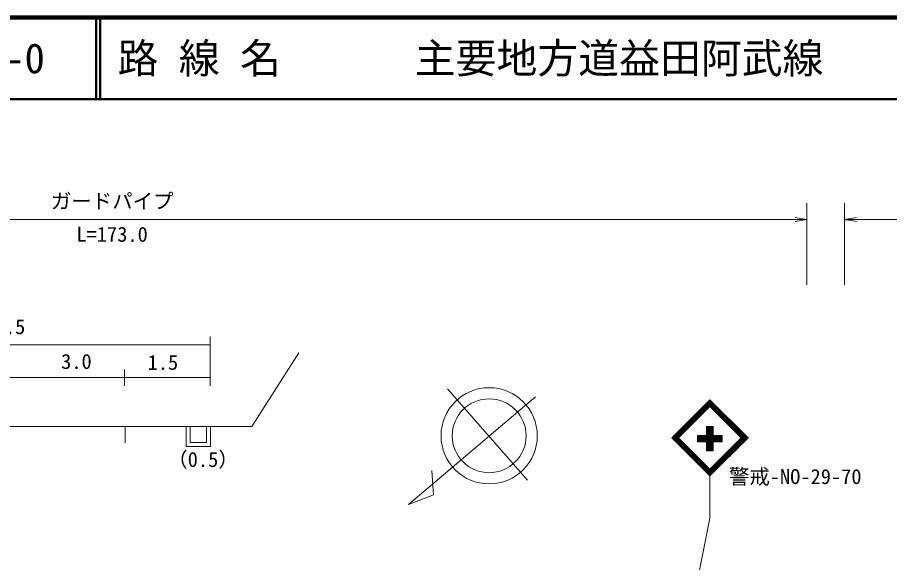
# Model space of a CAD drawing. Units: millimetres, scale not verified. Extents: x 40000 to 680000, y 20000 to 380000.
# Drawn here: x 168135 to 274817, y 313282 to 380000 of the extents above; entities that cross this region are included whole.
import ezdxf
from ezdxf.enums import TextEntityAlignment as Align

# ---------------------------------------------------------------- set-up
doc = ezdxf.new("R2010")
doc.units = ezdxf.units.MM
doc.header["$LTSCALE"] = 1000
for name, color, linetype, lineweight in [('M-BMK-SRVR', 3, 'Continuous', 13), ('M-STR-HTXT', 7, 'Continuous', 13), ('M-STR-STR3', 7, 'Continuous', 13), ('M-STR-STRC', 7, 'Continuous', 13), ('M-TTL', 7, 'Continuous', 13), ('M-TTL-LINE', 7, 'Continuous', 50)]:
    doc.layers.add(name, color=color, linetype=linetype, lineweight=lineweight)
doc.layers.add('M-TTL-TXT', color=7, linetype='Continuous')
doc.styles.add('ＭＳ ゴシック', font='')
doc.styles.get('ＭＳ ゴシック').set_extended_font_data('MS Gothic')

# ---------------------------------------------------------------- blocks, each defined once
blk = doc.blocks.new('open_arrow')
at = {"color": 0, "linetype": 'Continuous', "lineweight": -2}
blk.add_lwpolyline([(7.5, 1.25), (0, 0), (7.5, -1.25)], dxfattribs=at)

msp = doc.modelspace()

# ---------------------------------------------------------------- linework, layer by layer
at = {"layer": 'M-BMK-SRVR'}
for p, q in [((230545, 323379), (220751, 334532)), ((230545, 323379), (220751, 334532)), ((231507, 333579), (215954, 320374)), ((231507, 333579), (215954, 320374)), ((219016, 321584), (218816, 324538)), ((219016, 321584), (218816, 324538)), ((215954, 320374), (219016, 321584)), ((215954, 320374), (219016, 321584))]:
    msp.add_line(p, q, dxfattribs=at)
for radius in [5885, 5885, 4520, 4520]:
    msp.add_circle((225838, 328800), radius, dxfattribs=at)
at = {"layer": 'M-STR-HTXT'}
for p, q in [((191729, 334930), (191729, 340930)), ((191729, 339930), (140729, 339930)), ((196806, 329944), (202553, 338932)), ((181229, 336930), (181229, 334930)), ((191729, 335930), (140729, 335930)), ((184306, 329944), (138306, 329944)), ((181306, 329944), (181306, 327944)), ((194806, 329944), (184306, 329944)), ((188758, 329978), (188758, 327478)), ((189258, 327978), (189258, 329978)), ((191258, 329978), (191258, 327978)), ((191758, 327478), (191758, 329978)), ((194806, 329944), (194306, 329944)), ((194806, 329944), (196806, 329944)), ((191258, 327978), (189258, 327978)), ((188758, 327478), (191758, 327478))]:
    msp.add_line(p, q, dxfattribs=at)
at = {"layer": 'M-STR-STR3'}
for p, q in [((264718, 347257), (264718, 357257)), ((269316, 347257), (269316, 357257)), ((264718, 355257), (94734, 355257)), ((269316, 355257), (307493, 355257))]:
    msp.add_line(p, q, dxfattribs=at)
at = {"layer": 'M-STR-STRC'}
for p, q in [((248169, 328546), (252835, 333213)), ((248310, 328546), (252835, 333071)), ((248451, 328546), (252835, 332930)), ((257502, 328546), (252835, 333213)), ((257361, 328546), (252835, 333071)), ((257220, 328546), (252835, 332930)), ((248593, 328546), (252835, 332788)), ((248664, 328475), (252906, 332718)), ((248734, 328404), (252977, 332647)), ((248805, 328334), (253048, 332576)), ((256866, 328334), (252623, 332576)), ((256937, 328404), (252694, 332647)), ((257007, 328475), (252765, 332718)), ((257078, 328546), (252835, 332788)), ((252436, 329945), (252433, 326945)), ((253236, 329944), (252436, 329945)), ((252536, 329945), (252533, 326945)), ((252636, 329945), (252633, 326945)), ((252736, 329945), (252733, 326945)), ((252836, 329944), (252833, 326944)), ((252936, 329944), (252933, 326944)), ((253036, 329944), (253033, 326944)), ((253136, 329944), (253133, 326944)), ((253236, 329944), (253233, 326944)), ((252906, 324374), (248664, 328616)), ((252977, 324445), (248734, 328687)), ((253048, 324515), (248805, 328758)), ((251335, 328846), (251334, 328046)), ((254335, 328843), (251335, 328846)), ((254335, 328743), (251335, 328746)), ((254335, 328643), (251335, 328646)), ((252623, 324515), (256866, 328758)), ((252694, 324445), (256937, 328687)), ((252765, 324374), (257007, 328616)), ((254335, 328843), (254334, 328043)), ((252835, 323879), (248169, 328546)), ((252835, 324020), (248310, 328546)), ((252835, 324162), (248451, 328546)), ((252835, 324303), (248593, 328546)), ((254334, 328343), (251334, 328346)), ((254334, 328243), (251334, 328246)), ((254334, 328143), (251334, 328146)), ((254334, 328043), (251334, 328046)), ((254335, 328543), (251335, 328546)), ((254335, 328443), (251335, 328446)), ((252835, 324303), (257078, 328546)), ((252835, 324162), (257220, 328546)), ((252835, 324020), (257361, 328546)), ((252835, 323879), (257502, 328546)), ((253233, 326944), (252433, 326945)), ((252835, 323879), (252835, 318712)), ((242851, 268911), (252835, 318712))]:
    msp.add_line(p, q, dxfattribs=at)
at = {"layer": 'M-TTL', "color": 2, "lineweight": 140}
msp.add_line((680000, 380000), (40000, 380000), dxfattribs=at)
at = {"layer": 'M-TTL-LINE'}
for p, q in [((177750, 380000), (177750, 370000)), ((178250, 380000), (178250, 370000)), ((40000, 370000), (680000, 370000))]:
    msp.add_line(p, q, dxfattribs=at)

# ---------------------------------------------------------------- block references
at = {"layer": 'M-STR-STR3', "xscale": 193, "yscale": 193, "rotation": 180}
msp.add_blockref('open_arrow', (264718, 355257), dxfattribs=at)
at = {"layer": 'M-STR-STR3', "xscale": 193, "yscale": 193}
msp.add_blockref('open_arrow', (269316, 355257), dxfattribs=at)

# ---------------------------------------------------------------- texts
at = {"layer": 'M-STR-HTXT', "style": 'ＭＳ ゴシック'}
for s, p in [('10.5', (164107, 340687)), ('3.0', (173479, 336430)), ('1.5', (184056, 336317)), ('（0.5）', (186463, 324435))]:
    msp.add_text(s, height=1833, dxfattribs=at).set_placement(p, align=Align.BOTTOM_LEFT)
at = {"layer": 'M-STR-STR3', "style": 'ＭＳ ゴシック'}
for s, p in [('ガードパイプ', (172226, 356053)), ('L=173.0', (175351, 351995))]:
    msp.add_text(s, height=1833, dxfattribs=at).set_placement(p, align=Align.BOTTOM_LEFT)
at = {"layer": 'M-STR-STRC', "style": 'ＭＳ ゴシック'}
msp.add_text('警戒-NO-29-70', height=1833, dxfattribs=at).set_placement((255164, 322339), align=Align.BOTTOM_LEFT)
at = {"layer": 'M-TTL-TXT', "style": 'ＭＳ ゴシック'}
for s, p in [('21-0', (161521, 375000)), ('路 線 名', (180380, 375000)), ('主要地方道益田阿武線', (216734, 375000))]:
    msp.add_text(s, height=3666, dxfattribs=at).set_placement(p, align=Align.MIDDLE_LEFT)

doc.saveas('drawing.dxf')
